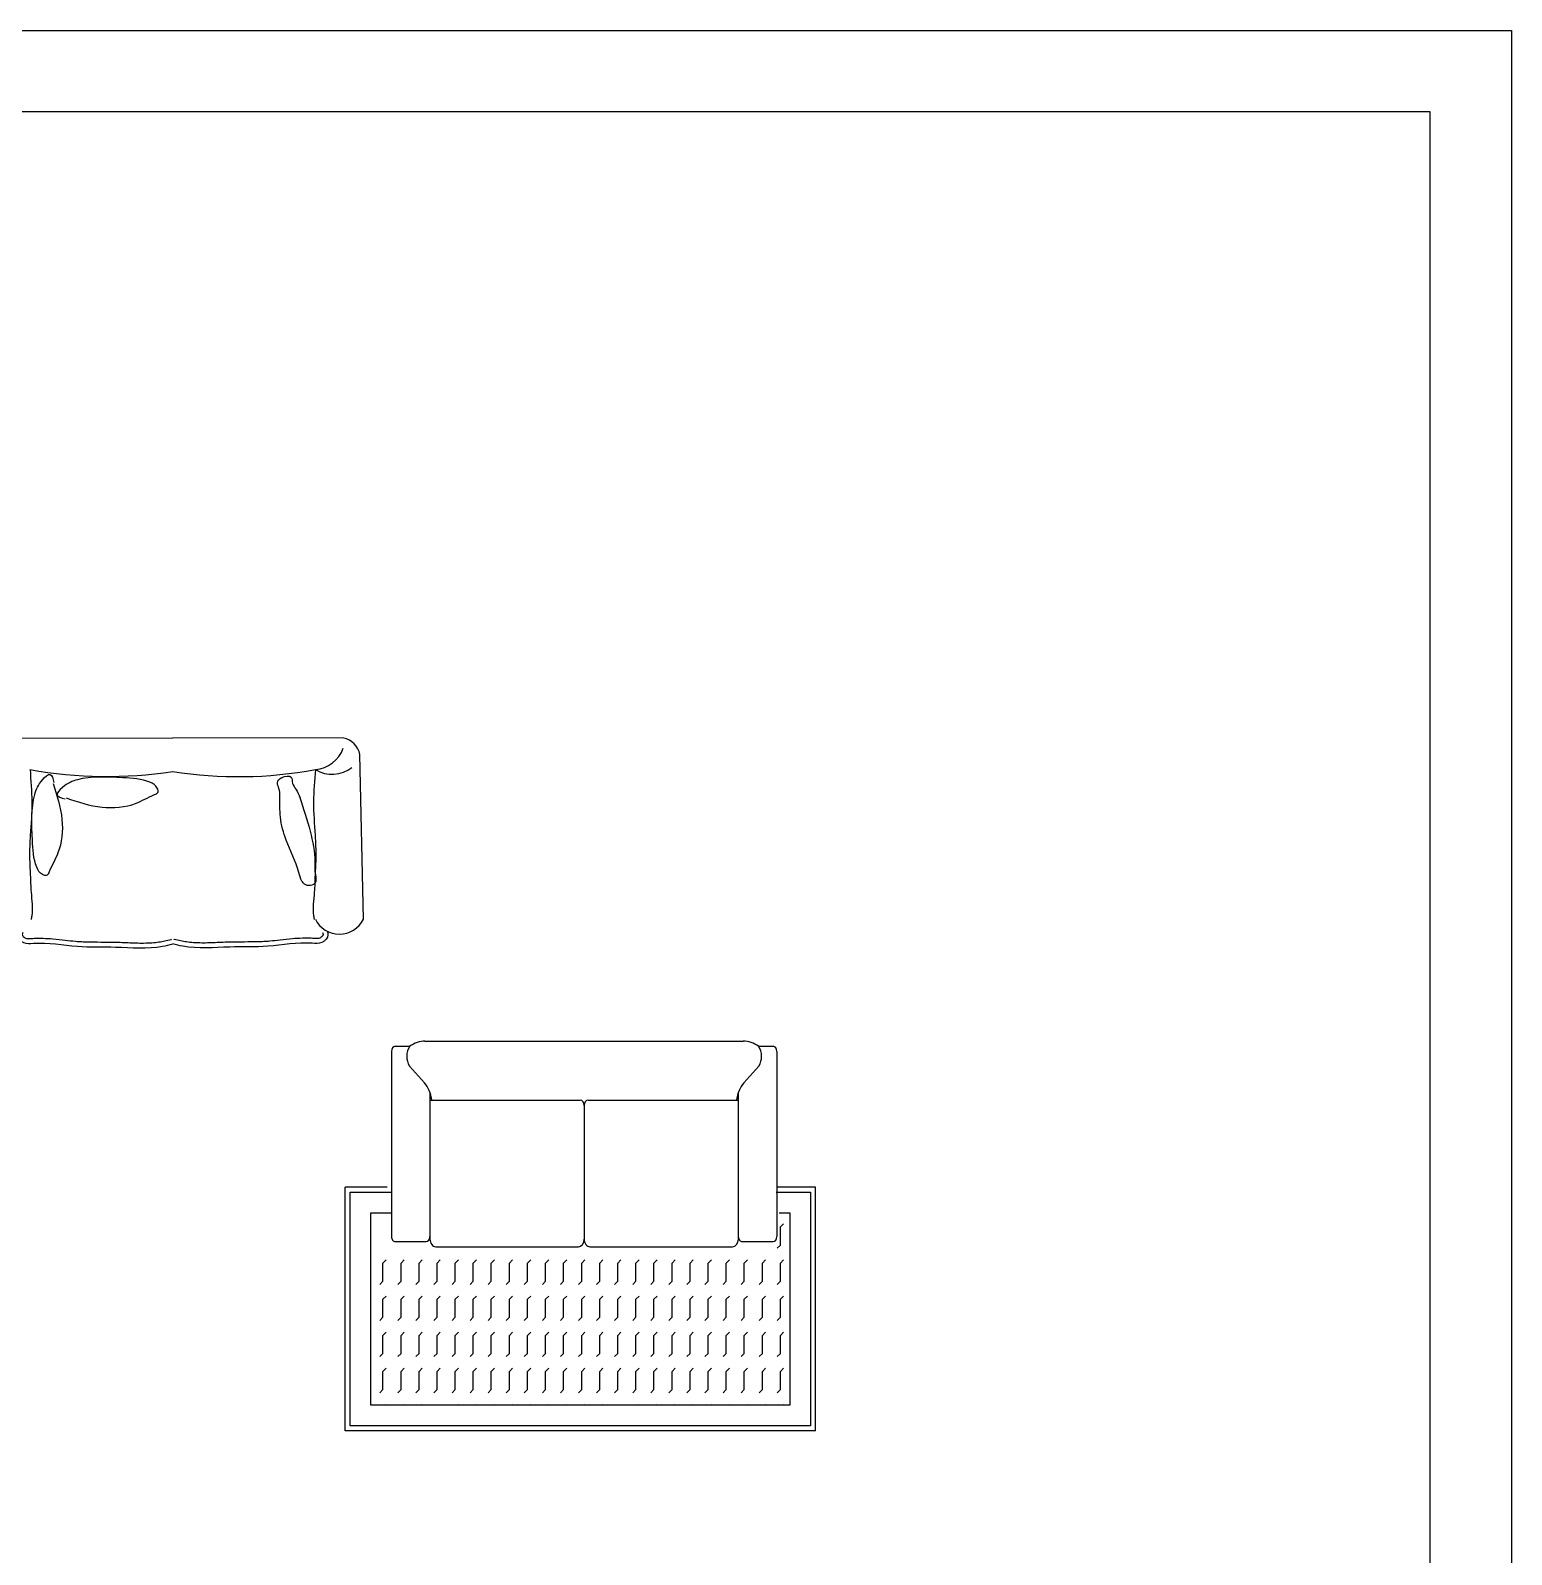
# Model space of a CAD drawing. Header units: inches. Extents: x 5.4 to 47.9, y 11.7 to 36.5.
# Drawn here: x 41.79 to 47.91, y 30.16 to 36.46 of the extents above; entities that cross this region are included whole.
import ezdxf

# ---------------------------------------------------------------- set-up
doc = ezdxf.new("R2010")
doc.units = ezdxf.units.IN
doc.header["$MEASUREMENT"] = 0
doc.layers.add('4', color=4, linetype='Continuous')
doc.layers.add('kadrbm', color=4, linetype='Continuous')

# ---------------------------------------------------------------- blocks, each defined once
blk = doc.blocks.new('kadrbm')
at = {"layer": 'kadrbm', "color": 4}
blk.add_lwpolyline([(0, 0), (0, 24.7972), (21, 24.7972), (21, 0), (0, 0)], close=True, dxfattribs=at)
blk.add_lwpolyline([(20.6631, 0.3257), (20.6631, 24.4603), (0.3369, 24.4603), (0.3369, 0.3257), (20.6631, 0.3257)], dxfattribs=at)

msp = doc.modelspace()

# ---------------------------------------------------------------- linework, layer by layer
at = {"layer": '4'}
for p, q in [((41.6675, 33.5308), (42.3746, 33.5325)), ((43.0816, 33.5308), (42.3746, 33.5325)), ((43.1637, 32.7817), (43.1484, 33.463)), ((43.4179, 32.2779), (44.7342, 32.2779)), ((43.2792, 32.2354), (43.2792, 31.4704)), ((43.2951, 32.2567), (43.3549, 32.2567)), ((44.7973, 32.2567), (44.857, 32.2567)), ((44.873, 32.2354), (44.873, 31.4704)), ((43.3535, 32.1751), (43.4152, 32.106)), ((44.7986, 32.1751), (44.7369, 32.106)), ((43.4386, 32.0654), (43.4386, 31.4598)), ((43.4386, 32.0335), (44.0601, 32.0335)), ((44.0761, 32.0123), (44.0761, 31.4598)), ((44.092, 32.0335), (44.7136, 32.0335)), ((44.7136, 32.0654), (44.7136, 31.4598)), ((43.0873, 30.6661), (43.0873, 31.6748)), ((43.2615, 31.6748), (43.0873, 31.6748)), ((43.1087, 30.6875), (43.1087, 31.6534)), ((43.1087, 31.6534), (43.2794, 31.6534)), ((44.87, 31.6534), (45.0115, 31.6534)), ((45.0329, 31.6748), (44.8759, 31.6748)), ((45.0115, 31.6534), (45.0115, 30.6875)), ((45.0329, 30.6661), (45.0329, 31.6748)), ((43.1943, 30.7731), (43.1943, 31.5678)), ((43.1943, 31.5678), (43.2794, 31.5678)), ((44.8819, 31.5678), (44.9259, 31.5678)), ((44.8877, 31.5096), (44.9009, 31.5228)), ((44.8877, 31.4349), (44.8877, 31.5096)), ((44.9259, 31.5678), (44.9259, 30.7731)), ((43.2951, 31.4492), (43.4226, 31.4492)), ((44.7295, 31.4492), (44.857, 31.4492)), ((43.4625, 31.4279), (44.0522, 31.4279)), ((44.1, 31.4279), (44.6897, 31.4279)), ((44.8744, 31.4217), (44.8877, 31.4349)), ((43.244, 31.3602), (43.2572, 31.3734)), ((43.244, 31.2854), (43.244, 31.3602)), ((43.3187, 31.3602), (43.3319, 31.3734)), ((43.3187, 31.2854), (43.3187, 31.3602)), ((43.3934, 31.3602), (43.4066, 31.3734)), ((43.3934, 31.2854), (43.3934, 31.3602)), ((43.4681, 31.3602), (43.4813, 31.3734)), ((43.4681, 31.2854), (43.4681, 31.3602)), ((43.5428, 31.3602), (43.556, 31.3734)), ((43.5428, 31.2854), (43.5428, 31.3602)), ((43.6175, 31.3602), (43.6307, 31.3734)), ((43.6175, 31.2854), (43.6175, 31.3602)), ((43.6922, 31.3602), (43.7054, 31.3734)), ((43.6922, 31.2854), (43.6922, 31.3602)), ((43.767, 31.3602), (43.7802, 31.3734)), ((43.767, 31.2854), (43.767, 31.3602)), ((43.8417, 31.3602), (43.8549, 31.3734)), ((43.8417, 31.2854), (43.8417, 31.3602)), ((43.9164, 31.3602), (43.9296, 31.3734)), ((43.9164, 31.2854), (43.9164, 31.3602)), ((43.9911, 31.3602), (44.0043, 31.3734)), ((43.9911, 31.2854), (43.9911, 31.3602)), ((44.0658, 31.3602), (44.079, 31.3734)), ((44.0658, 31.2854), (44.0658, 31.3602)), ((44.1405, 31.3602), (44.1537, 31.3734)), ((44.1405, 31.2854), (44.1405, 31.3602)), ((44.2152, 31.3602), (44.2284, 31.3734)), ((44.2152, 31.2854), (44.2152, 31.3602)), ((44.2899, 31.3602), (44.3032, 31.3734)), ((44.2899, 31.2854), (44.2899, 31.3602)), ((44.3647, 31.3602), (44.3779, 31.3734)), ((44.3647, 31.2854), (44.3647, 31.3602)), ((44.4394, 31.3602), (44.4526, 31.3734)), ((44.4394, 31.2854), (44.4394, 31.3602)), ((44.5141, 31.3602), (44.5273, 31.3734)), ((44.5141, 31.2854), (44.5141, 31.3602)), ((44.5888, 31.3602), (44.602, 31.3734)), ((44.5888, 31.2854), (44.5888, 31.3602)), ((44.6635, 31.3602), (44.6767, 31.3734)), ((44.6635, 31.2854), (44.6635, 31.3602)), ((44.7382, 31.3602), (44.7514, 31.3734)), ((44.7382, 31.2854), (44.7382, 31.3602)), ((44.8129, 31.3602), (44.8261, 31.3734)), ((44.8129, 31.2854), (44.8129, 31.3602)), ((44.8877, 31.3602), (44.9009, 31.3734)), ((44.8877, 31.2854), (44.8877, 31.3602)), ((43.2308, 31.2722), (43.244, 31.2855)), ((43.3055, 31.2722), (43.3187, 31.2855)), ((43.3802, 31.2722), (43.3934, 31.2855)), ((43.4549, 31.2722), (43.4681, 31.2855)), ((43.5296, 31.2722), (43.5428, 31.2855)), ((43.6043, 31.2722), (43.6175, 31.2855)), ((43.679, 31.2722), (43.6922, 31.2855)), ((43.7537, 31.2722), (43.767, 31.2855)), ((43.8285, 31.2722), (43.8417, 31.2855)), ((43.9032, 31.2722), (43.9164, 31.2855)), ((43.9779, 31.2722), (43.9911, 31.2855)), ((44.0526, 31.2722), (44.0658, 31.2855)), ((44.1273, 31.2722), (44.1405, 31.2855)), ((44.202, 31.2722), (44.2152, 31.2855)), ((44.2767, 31.2722), (44.2899, 31.2855)), ((44.3515, 31.2722), (44.3647, 31.2855)), ((44.4262, 31.2722), (44.4394, 31.2855)), ((44.5009, 31.2722), (44.5141, 31.2855)), ((44.5756, 31.2722), (44.5888, 31.2855)), ((44.6503, 31.2722), (44.6635, 31.2855)), ((44.725, 31.2722), (44.7382, 31.2855)), ((44.7997, 31.2722), (44.8129, 31.2855)), ((44.8744, 31.2722), (44.8877, 31.2855)), ((43.244, 31.2107), (43.2572, 31.2239)), ((43.244, 31.136), (43.244, 31.2107)), ((43.3187, 31.2107), (43.3319, 31.2239)), ((43.3187, 31.136), (43.3187, 31.2107)), ((43.3934, 31.2107), (43.4066, 31.2239)), ((43.3934, 31.136), (43.3934, 31.2107)), ((43.4681, 31.2107), (43.4813, 31.2239)), ((43.4681, 31.136), (43.4681, 31.2107)), ((43.5428, 31.2107), (43.556, 31.2239)), ((43.5428, 31.136), (43.5428, 31.2107)), ((43.6175, 31.2107), (43.6307, 31.2239)), ((43.6175, 31.136), (43.6175, 31.2107)), ((43.6922, 31.2107), (43.7054, 31.2239)), ((43.6922, 31.136), (43.6922, 31.2107)), ((43.767, 31.2107), (43.7802, 31.2239)), ((43.767, 31.136), (43.767, 31.2107)), ((43.8417, 31.2107), (43.8549, 31.2239)), ((43.8417, 31.136), (43.8417, 31.2107)), ((43.9164, 31.2107), (43.9296, 31.2239)), ((43.9164, 31.136), (43.9164, 31.2107)), ((43.9911, 31.2107), (44.0043, 31.2239)), ((43.9911, 31.136), (43.9911, 31.2107)), ((44.0658, 31.2107), (44.079, 31.2239)), ((44.0658, 31.136), (44.0658, 31.2107)), ((44.1405, 31.2107), (44.1537, 31.2239)), ((44.1405, 31.136), (44.1405, 31.2107)), ((44.2152, 31.2107), (44.2284, 31.2239)), ((44.2152, 31.136), (44.2152, 31.2107)), ((44.2899, 31.2107), (44.3032, 31.2239)), ((44.2899, 31.136), (44.2899, 31.2107)), ((44.3647, 31.2107), (44.3779, 31.2239)), ((44.3647, 31.136), (44.3647, 31.2107)), ((44.4394, 31.2107), (44.4526, 31.2239)), ((44.4394, 31.136), (44.4394, 31.2107)), ((44.5141, 31.2107), (44.5273, 31.2239)), ((44.5141, 31.136), (44.5141, 31.2107)), ((44.5888, 31.2107), (44.602, 31.2239)), ((44.5888, 31.136), (44.5888, 31.2107)), ((44.6635, 31.2107), (44.6767, 31.2239)), ((44.6635, 31.136), (44.6635, 31.2107)), ((44.7382, 31.2107), (44.7514, 31.2239)), ((44.7382, 31.136), (44.7382, 31.2107)), ((44.8129, 31.2107), (44.8261, 31.2239)), ((44.8129, 31.136), (44.8129, 31.2107)), ((44.8877, 31.2107), (44.9009, 31.2239)), ((44.8877, 31.136), (44.8877, 31.2107)), ((43.2308, 31.1228), (43.244, 31.136)), ((43.3055, 31.1228), (43.3187, 31.136)), ((43.3802, 31.1228), (43.3934, 31.136)), ((43.4549, 31.1228), (43.4681, 31.136)), ((43.5296, 31.1228), (43.5428, 31.136)), ((43.6043, 31.1228), (43.6175, 31.136)), ((43.679, 31.1228), (43.6922, 31.136)), ((43.7537, 31.1228), (43.767, 31.136)), ((43.8285, 31.1228), (43.8417, 31.136)), ((43.9032, 31.1228), (43.9164, 31.136)), ((43.9779, 31.1228), (43.9911, 31.136)), ((44.0526, 31.1228), (44.0658, 31.136)), ((44.1273, 31.1228), (44.1405, 31.136)), ((44.202, 31.1228), (44.2152, 31.136)), ((44.2767, 31.1228), (44.2899, 31.136)), ((44.3515, 31.1228), (44.3647, 31.136)), ((44.4262, 31.1228), (44.4394, 31.136)), ((44.5009, 31.1228), (44.5141, 31.136)), ((44.5756, 31.1228), (44.5888, 31.136)), ((44.6503, 31.1228), (44.6635, 31.136)), ((44.725, 31.1228), (44.7382, 31.136)), ((44.7997, 31.1228), (44.8129, 31.136)), ((44.8744, 31.1228), (44.8877, 31.136)), ((43.244, 31.0613), (43.2572, 31.0745)), ((43.3187, 31.0613), (43.3319, 31.0745)), ((43.3934, 31.0613), (43.4066, 31.0745)), ((43.4681, 31.0613), (43.4813, 31.0745)), ((43.5428, 31.0613), (43.556, 31.0745)), ((43.6175, 31.0613), (43.6307, 31.0745)), ((43.6922, 31.0613), (43.7054, 31.0745)), ((43.767, 31.0613), (43.7802, 31.0745)), ((43.8417, 31.0613), (43.8549, 31.0745)), ((43.9164, 31.0613), (43.9296, 31.0745)), ((43.9911, 31.0613), (44.0043, 31.0745)), ((44.0658, 31.0613), (44.079, 31.0745)), ((44.1405, 31.0613), (44.1537, 31.0745)), ((44.2152, 31.0613), (44.2284, 31.0745)), ((44.2899, 31.0613), (44.3032, 31.0745)), ((44.3647, 31.0613), (44.3779, 31.0745)), ((44.4394, 31.0613), (44.4526, 31.0745)), ((44.5141, 31.0613), (44.5273, 31.0745)), ((44.5888, 31.0613), (44.602, 31.0745)), ((44.6635, 31.0613), (44.6767, 31.0745)), ((44.7382, 31.0613), (44.7514, 31.0745)), ((44.8129, 31.0613), (44.8261, 31.0745)), ((44.8877, 31.0613), (44.9009, 31.0745)), ((43.244, 30.9866), (43.244, 31.0613)), ((43.3187, 30.9866), (43.3187, 31.0613)), ((43.3934, 30.9866), (43.3934, 31.0613)), ((43.4681, 30.9866), (43.4681, 31.0613)), ((43.5428, 30.9866), (43.5428, 31.0613)), ((43.6175, 30.9866), (43.6175, 31.0613)), ((43.6922, 30.9866), (43.6922, 31.0613)), ((43.767, 30.9866), (43.767, 31.0613)), ((43.8417, 30.9866), (43.8417, 31.0613)), ((43.9164, 30.9866), (43.9164, 31.0613)), ((43.9911, 30.9866), (43.9911, 31.0613)), ((44.0658, 30.9866), (44.0658, 31.0613)), ((44.1405, 30.9866), (44.1405, 31.0613)), ((44.2152, 30.9866), (44.2152, 31.0613)), ((44.2899, 30.9866), (44.2899, 31.0613)), ((44.3647, 30.9866), (44.3647, 31.0613)), ((44.4394, 30.9866), (44.4394, 31.0613)), ((44.5141, 30.9866), (44.5141, 31.0613)), ((44.5888, 30.9866), (44.5888, 31.0613)), ((44.6635, 30.9866), (44.6635, 31.0613)), ((44.7382, 30.9866), (44.7382, 31.0613)), ((44.8129, 30.9866), (44.8129, 31.0613)), ((44.8877, 30.9866), (44.8877, 31.0613)), ((43.2308, 30.9734), (43.244, 30.9866)), ((43.3055, 30.9734), (43.3187, 30.9866)), ((43.3802, 30.9734), (43.3934, 30.9866)), ((43.4549, 30.9734), (43.4681, 30.9866)), ((43.5296, 30.9734), (43.5428, 30.9866)), ((43.6043, 30.9734), (43.6175, 30.9866)), ((43.679, 30.9734), (43.6922, 30.9866)), ((43.7537, 30.9734), (43.767, 30.9866)), ((43.8285, 30.9734), (43.8417, 30.9866)), ((43.9032, 30.9734), (43.9164, 30.9866)), ((43.9779, 30.9734), (43.9911, 30.9866)), ((44.0526, 30.9734), (44.0658, 30.9866)), ((44.1273, 30.9734), (44.1405, 30.9866)), ((44.202, 30.9734), (44.2152, 30.9866)), ((44.2767, 30.9734), (44.2899, 30.9866)), ((44.3515, 30.9734), (44.3647, 30.9866)), ((44.4262, 30.9734), (44.4394, 30.9866)), ((44.5009, 30.9734), (44.5141, 30.9866)), ((44.5756, 30.9734), (44.5888, 30.9866)), ((44.6503, 30.9734), (44.6635, 30.9866)), ((44.725, 30.9734), (44.7382, 30.9866)), ((44.7997, 30.9734), (44.8129, 30.9866)), ((44.8744, 30.9734), (44.8877, 30.9866)), ((43.244, 30.9119), (43.2572, 30.9251)), ((43.244, 30.8372), (43.244, 30.9119)), ((43.3187, 30.9119), (43.3319, 30.9251)), ((43.3187, 30.8372), (43.3187, 30.9119)), ((43.3934, 30.9119), (43.4066, 30.9251)), ((43.3934, 30.8372), (43.3934, 30.9119)), ((43.4681, 30.9119), (43.4813, 30.9251)), ((43.4681, 30.8372), (43.4681, 30.9119)), ((43.5428, 30.9119), (43.556, 30.9251)), ((43.5428, 30.8372), (43.5428, 30.9119)), ((43.6175, 30.9119), (43.6307, 30.9251)), ((43.6175, 30.8372), (43.6175, 30.9119)), ((43.6922, 30.9119), (43.7054, 30.9251)), ((43.6922, 30.8372), (43.6922, 30.9119)), ((43.767, 30.9119), (43.7802, 30.9251)), ((43.767, 30.8372), (43.767, 30.9119)), ((43.8417, 30.9119), (43.8549, 30.9251)), ((43.8417, 30.8372), (43.8417, 30.9119)), ((43.9164, 30.9119), (43.9296, 30.9251)), ((43.9164, 30.8372), (43.9164, 30.9119)), ((43.9911, 30.9119), (44.0043, 30.9251)), ((43.9911, 30.8372), (43.9911, 30.9119)), ((44.0658, 30.9119), (44.079, 30.9251)), ((44.0658, 30.8372), (44.0658, 30.9119)), ((44.1405, 30.9119), (44.1537, 30.9251)), ((44.1405, 30.8372), (44.1405, 30.9119)), ((44.2152, 30.9119), (44.2284, 30.9251)), ((44.2152, 30.8372), (44.2152, 30.9119)), ((44.2899, 30.9119), (44.3032, 30.9251)), ((44.2899, 30.8372), (44.2899, 30.9119)), ((44.3647, 30.9119), (44.3779, 30.9251)), ((44.3647, 30.8372), (44.3647, 30.9119)), ((44.4394, 30.9119), (44.4526, 30.9251)), ((44.4394, 30.8372), (44.4394, 30.9119)), ((44.5141, 30.9119), (44.5273, 30.9251)), ((44.5141, 30.8372), (44.5141, 30.9119)), ((44.5888, 30.9119), (44.602, 30.9251)), ((44.5888, 30.8372), (44.5888, 30.9119)), ((44.6635, 30.9119), (44.6767, 30.9251)), ((44.6635, 30.8372), (44.6635, 30.9119)), ((44.7382, 30.9119), (44.7514, 30.9251)), ((44.7382, 30.8372), (44.7382, 30.9119)), ((44.8129, 30.9119), (44.8261, 30.9251)), ((44.8129, 30.8372), (44.8129, 30.9119)), ((44.8877, 30.9119), (44.9009, 30.9251)), ((44.8877, 30.8372), (44.8877, 30.9119)), ((43.2308, 30.824), (43.244, 30.8372)), ((43.3055, 30.824), (43.3187, 30.8372)), ((43.3802, 30.824), (43.3934, 30.8372)), ((43.4549, 30.824), (43.4681, 30.8372)), ((43.5296, 30.824), (43.5428, 30.8372)), ((43.6043, 30.824), (43.6175, 30.8372)), ((43.679, 30.824), (43.6922, 30.8372)), ((43.7537, 30.824), (43.767, 30.8372)), ((43.8285, 30.824), (43.8417, 30.8372)), ((43.9032, 30.824), (43.9164, 30.8372)), ((43.9779, 30.824), (43.9911, 30.8372)), ((44.0526, 30.824), (44.0658, 30.8372)), ((44.1273, 30.824), (44.1405, 30.8372)), ((44.202, 30.824), (44.2152, 30.8372)), ((44.2767, 30.824), (44.2899, 30.8372)), ((44.3515, 30.824), (44.3647, 30.8372)), ((44.4262, 30.824), (44.4394, 30.8372)), ((44.5009, 30.824), (44.5141, 30.8372)), ((44.5756, 30.824), (44.5888, 30.8372)), ((44.6503, 30.824), (44.6635, 30.8372)), ((44.725, 30.824), (44.7382, 30.8372)), ((44.7997, 30.824), (44.8129, 30.8372)), ((44.8744, 30.824), (44.8877, 30.8372)), ((44.9259, 30.7731), (43.1943, 30.7731)), ((43.2458, 30.7731), (43.2483, 30.7757)), ((43.2546, 30.7731), (43.2572, 30.7757)), ((43.3293, 30.7731), (43.3319, 30.7757)), ((43.404, 30.7731), (43.4066, 30.7757)), ((43.4787, 30.7731), (43.4813, 30.7757)), ((43.5535, 30.7731), (43.556, 30.7757)), ((43.6282, 30.7731), (43.6307, 30.7757)), ((43.7029, 30.7731), (43.7054, 30.7757)), ((43.7776, 30.7731), (43.7802, 30.7757)), ((43.8523, 30.7731), (43.8549, 30.7757)), ((43.927, 30.7731), (43.9296, 30.7757)), ((44.0017, 30.7731), (44.0043, 30.7757)), ((44.0765, 30.7731), (44.079, 30.7757)), ((44.1512, 30.7731), (44.1537, 30.7757)), ((44.2259, 30.7731), (44.2284, 30.7757)), ((44.3006, 30.7731), (44.3032, 30.7757)), ((44.3753, 30.7731), (44.3779, 30.7757)), ((44.45, 30.7731), (44.4526, 30.7757)), ((44.5247, 30.7731), (44.5273, 30.7757)), ((44.5994, 30.7731), (44.602, 30.7757)), ((44.6742, 30.7731), (44.6767, 30.7757)), ((44.7489, 30.7731), (44.7514, 30.7757)), ((44.8236, 30.7731), (44.8261, 30.7757)), ((44.8983, 30.7731), (44.9009, 30.7757)), ((45.0329, 30.6661), (43.0873, 30.6661)), ((45.0115, 30.6875), (43.1087, 30.6875))]:
    msp.add_line(p, q, dxfattribs=at)
for centre, radius, start, end in [((43.0648, 33.4475), 0.085, 10.51026, 78.59718), ((42.9539, 33.534), 0.1336, 274.58387, 340.53712), ((42.1033, 35.1796), 1.8071, 259.83958, 278.63164), ((42.6467, 35.1096), 1.7381, 260.9914, 280.53737), ((43.0342, 33.5145), 0.1333, 238.48831, 307.73331), ((43.0641, 32.8322), 0.1117, 206.87934, 333.12066)]:
    msp.add_arc(centre, radius, start, end, dxfattribs=at)
for centre, major_axis, start_param, end_param in [((43.4179, 32.1012), (0, 0.1767), 0, 0.495491), ((44.7342, 32.1012), (0, 0.1767), -0.495491, 0), ((43.2951, 32.2354), (0, 0.0213), 0, 1.570796), ((43.3883, 32.2149), (0, 0.0611), 0.816858, 2.279043), ((44.7639, 32.2149), (0, 0.0611), 4.004142, 5.466327), ((44.857, 32.2354), (0, 0.0213), 4.712389, 6.283185), ((43.3582, 32.0155), (0, 0.1183), -1.417223, -0.698505), ((44.794, 32.0155), (0, 0.1183), 0.698505, 1.417223), ((44.0601, 32.0123), (0, 0.0213), 4.712389, 6.283185), ((44.092, 32.0123), (0, 0.0213), 0, 1.570796), ((43.2951, 31.4704), (0, 0.0213), 1.570796, 3.141593), ((43.4226, 31.4704), (0, 0.0213), 3.141593, 4.712389), ((43.4625, 31.4598), (0, 0.0319), 1.570796, 3.141593), ((44.0522, 31.4598), (0, 0.0319), 3.141593, 4.712389), ((44.1, 31.4598), (0, 0.0319), 1.570796, 3.141593), ((44.6897, 31.4598), (0, 0.0319), 3.141593, 4.712389), ((44.7295, 31.4704), (0, 0.0213), 1.570796, 3.141593), ((44.857, 31.4704), (0, 0.0213), 3.141593, 4.712389)]:
    msp.add_ellipse(centre, major_axis=major_axis, ratio=0.75, start_param=start_param, end_param=end_param, dxfattribs=at)
for points in [[(41.7846, 33.4008), (41.7921, 33.2673), (41.7858, 33.129), (41.7827, 33.0379), (41.7858, 32.9657), (41.789, 32.8934), (41.7921, 32.796), (41.789, 32.7803)], [(42.9646, 33.4008), (42.957, 33.2673), (42.9633, 33.129), (42.9664, 33.0379), (42.9633, 32.9657), (42.9601, 32.8934), (42.957, 32.796), (42.9601, 32.7803)], [(41.8797, 33.3431), (41.9167, 33.1948), (41.9002, 33.0559), (41.8636, 32.9777), (41.8551, 32.9641), (41.8366, 32.9668), (41.8126, 32.9971), (41.7947, 33.1094), (41.804, 33.2971), (41.8365, 33.3589), (41.868, 33.3808), (41.8826, 33.3477)], [(41.9342, 33.2834), (42.0823, 33.2455), (42.2213, 33.2611), (42.2997, 33.2971), (42.3134, 33.3055), (42.3107, 33.3241), (42.2807, 33.3482), (42.1684, 33.3668), (41.9807, 33.3588), (41.9187, 33.3267), (41.8965, 33.2953), (41.9296, 33.2805)], [(42.9005, 33.2856), (42.943, 33.1455), (42.9628, 33.019), (42.9645, 32.9653), (42.9645, 32.9343), (42.9444, 32.9216), (42.9198, 32.9271), (42.9089, 32.9399), (42.8962, 32.9754), (42.8437, 33.1092), (42.8202, 33.2039), (42.8176, 33.2921), (42.8141, 33.3222), (42.8077, 33.3477), (42.826, 33.3676), (42.8642, 33.3694), (42.8706, 33.3439), (42.8842, 33.3202), (42.9015, 33.2834)], [(41.7355, 32.7332), (41.7323, 32.7175), (41.7575, 32.6861), (41.7984, 32.6829), (41.9808, 32.6703), (42.1381, 32.6672), (42.3331, 32.6703), (42.3746, 32.6798)], [(43.0136, 32.7332), (43.0168, 32.7175), (42.9916, 32.6861), (42.9507, 32.6829), (42.7683, 32.6703), (42.611, 32.6672), (42.416, 32.6703), (42.3746, 32.6798)]]:
    msp.add_spline(points, degree=3, dxfattribs=at)
for points, knots in [([(41.7546, 32.7272), (41.7539, 32.7251), (41.7534, 32.7234), (41.7526, 32.7205), (41.7524, 32.7195), (41.7523, 32.7185), (41.7523, 32.7183), (41.7523, 32.718), (41.7523, 32.718), (41.7524, 32.7177), (41.7524, 32.7175), (41.7526, 32.7168), (41.7528, 32.7163), (41.7538, 32.7141), (41.7551, 32.7122), (41.7587, 32.7085), (41.761, 32.7068), (41.7654, 32.7043), (41.7674, 32.7035), (41.7721, 32.7024), (41.7748, 32.7021), (41.7811, 32.7019), (41.7847, 32.7021), (41.7911, 32.7025), (41.7938, 32.7027), (41.8001, 32.7031), (41.8036, 32.7032), (41.8106, 32.7035), (41.8141, 32.7036), (41.8246, 32.7037), (41.8315, 32.7037), (41.8521, 32.703), (41.8657, 32.7021), (41.8965, 32.6993), (41.9135, 32.6973), (41.9446, 32.6938), (41.9586, 32.6923), (41.9811, 32.6903), (41.9896, 32.6898), (42.0068, 32.6889), (42.0155, 32.6886), (42.0416, 32.6879), (42.0592, 32.6879), (42.0929, 32.6878), (42.109, 32.6878), (42.1361, 32.6873), (42.1471, 32.687), (42.1689, 32.6862), (42.1797, 32.6857), (42.212, 32.6843), (42.2333, 32.6835), (42.2658, 32.6838), (42.2773, 32.6841), (42.2984, 32.6857), (42.308, 32.6866), (42.3257, 32.6892), (42.3337, 32.6907), (42.3503, 32.6944), (42.3587, 32.6964), (42.3681, 32.6988), (42.3689, 32.699), (42.3697, 32.6992)], [0, 0, 0, 0, 0.626209, 0.626209, 1.252418, 1.252418, 1.553817, 1.553817, 1.84147, 1.84147, 2.129123, 2.129123, 2.704428, 2.704428, 3.941196, 3.941196, 5.177963, 5.177963, 6.414731, 6.414731, 7.651499, 7.651499, 8.888266, 8.888266, 9.673624, 9.673624, 10.662596, 10.662596, 11.651568, 11.651568, 13.629512, 13.629512, 17.5854, 17.5854, 22.702213, 22.702213, 26.999813, 26.999813, 29.662687, 29.662687, 32.32556, 32.32556, 37.651308, 37.651308, 42.429463, 42.429463, 45.645776, 45.645776, 48.862089, 48.862089, 55.294716, 55.294716, 58.8982, 58.8982, 61.9454, 61.9454, 64.596409, 64.596409, 67.247418, 67.247418, 67.498468, 67.498468, 67.498468, 67.498468]), ([(42.9945, 32.7272), (42.9952, 32.7251), (42.9957, 32.7234), (42.9965, 32.7205), (42.9967, 32.7195), (42.9968, 32.7185), (42.9968, 32.7183), (42.9968, 32.718), (42.9968, 32.718), (42.9967, 32.7177), (42.9967, 32.7175), (42.9965, 32.7168), (42.9963, 32.7163), (42.9953, 32.7141), (42.994, 32.7122), (42.9904, 32.7085), (42.9881, 32.7068), (42.9837, 32.7043), (42.9817, 32.7035), (42.977, 32.7024), (42.9743, 32.7021), (42.968, 32.7019), (42.9644, 32.7021), (42.958, 32.7025), (42.9553, 32.7027), (42.9491, 32.7031), (42.9455, 32.7032), (42.9385, 32.7035), (42.935, 32.7036), (42.9245, 32.7037), (42.9176, 32.7037), (42.897, 32.703), (42.8834, 32.7021), (42.8527, 32.6993), (42.8356, 32.6973), (42.8045, 32.6938), (42.7905, 32.6923), (42.7681, 32.6903), (42.7595, 32.6898), (42.7423, 32.6889), (42.7336, 32.6886), (42.7075, 32.6879), (42.6899, 32.6879), (42.6562, 32.6878), (42.6401, 32.6878), (42.613, 32.6873), (42.602, 32.687), (42.5802, 32.6862), (42.5694, 32.6857), (42.5371, 32.6843), (42.5159, 32.6835), (42.4833, 32.6838), (42.4718, 32.6841), (42.4507, 32.6857), (42.4411, 32.6866), (42.4235, 32.6892), (42.4154, 32.6907), (42.3988, 32.6944), (42.3904, 32.6964), (42.381, 32.6988), (42.3802, 32.699), (42.3794, 32.6992)], [0, 0, 0, 0, 0.626209, 0.626209, 1.252418, 1.252418, 1.553817, 1.553817, 1.84147, 1.84147, 2.129123, 2.129123, 2.704428, 2.704428, 3.941196, 3.941196, 5.177963, 5.177963, 6.414731, 6.414731, 7.651499, 7.651499, 8.888266, 8.888266, 9.673624, 9.673624, 10.662596, 10.662596, 11.651568, 11.651568, 13.629512, 13.629512, 17.5854, 17.5854, 22.702212, 22.702212, 26.999813, 26.999813, 29.662687, 29.662687, 32.32556, 32.32556, 37.651308, 37.651308, 42.429463, 42.429463, 45.645776, 45.645776, 48.862089, 48.862089, 55.294715, 55.294715, 58.8982, 58.8982, 61.9454, 61.9454, 64.596409, 64.596409, 67.247418, 67.247418, 67.498468, 67.498468, 67.498468, 67.498468])]:
    msp.add_open_spline(points, degree=3, knots=knots, dxfattribs=at)

# ---------------------------------------------------------------- block references
at = {"layer": 'kadrbm'}
msp.add_blockref('kadrbm', (26.9109, 11.6597), dxfattribs=at)

doc.saveas('drawing.dxf')
